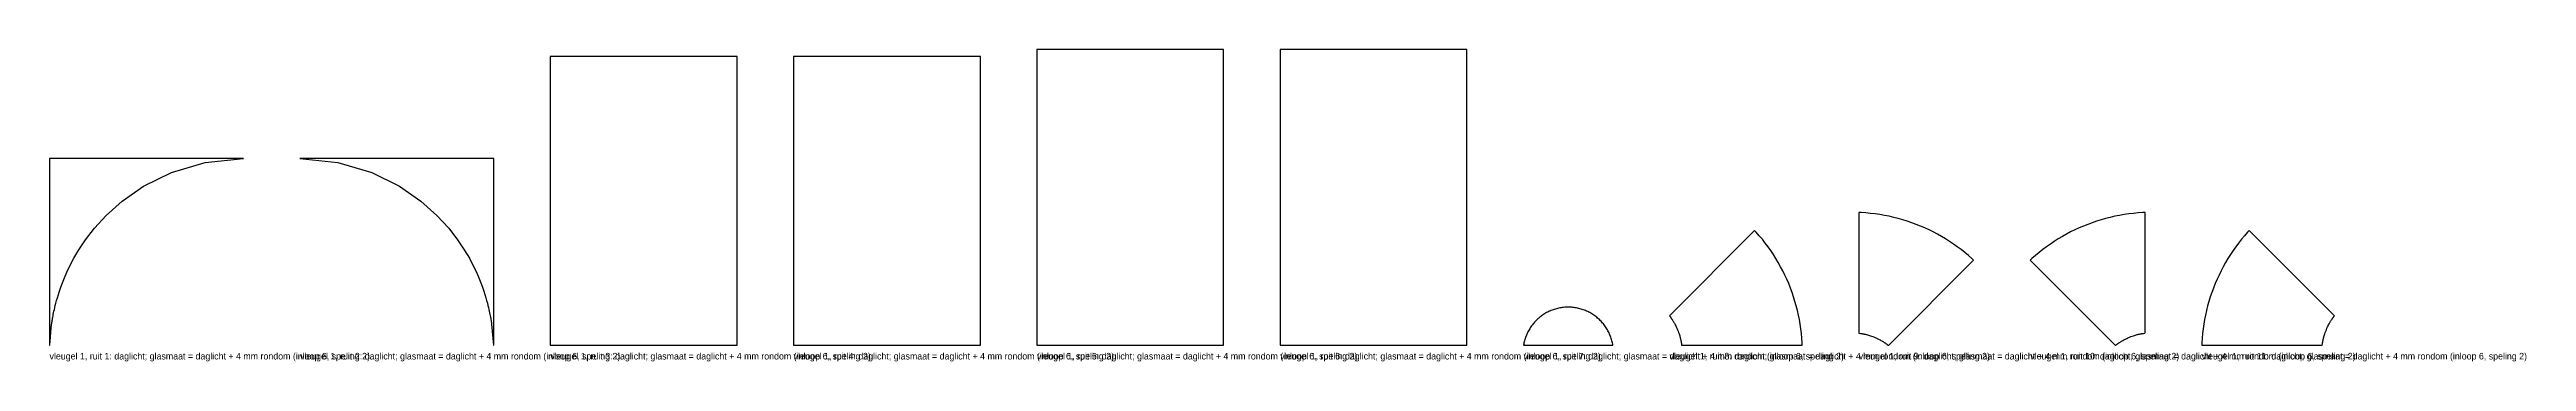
# Model space of a CAD drawing. Header units: millimetres. Extents: x 0 to 5253, y -34 to 627.
import ezdxf

# ---------------------------------------------------------------- set-up
doc = ezdxf.new("R2010")
doc.units = ezdxf.units.MM

msp = doc.modelspace()

# ---------------------------------------------------------------- linework, layer by layer
at = {"layer": 'DAGLICHT'}
for p, q in [((1458, 612.25), (1062, 612.25)), ((1062, 612.25), (1062, 0)), ((1458, 0), (1458, 612.25)), ((1974, 612.25), (1578, 612.25)), ((1578, 612.25), (1578, 0)), ((1974, 0), (1974, 612.25)), ((2490, 627.25), (2094, 627.25)), ((2094, 627.25), (2094, 0)), ((2490, 0), (2490, 627.25)), ((3006, 627.25), (2610, 627.25)), ((2610, 627.25), (2610, 0)), ((3006, 0), (3006, 627.25)), ((411, 396), (0, 396)), ((0, 396), (0, 0)), ((258.3584, 366.6039), (330.3963, 388.0187)), ((330.3963, 388.0187), (411, 396)), ((531, 396), (611.6037, 388.0187)), ((942, 396), (531, 396)), ((611.6037, 388.0187), (683.6416, 366.6039)), ((942, 0), (942, 396)), ((154.2503, 305.9371), (199.5422, 337.4296)), ((199.5422, 337.4296), (258.3584, 366.6039)), ((683.6416, 366.6039), (742.4578, 337.4296)), ((742.4578, 337.4296), (787.7497, 305.9371)), ((95.2611, 248.1158), (120.3791, 275.6209)), ((120.3791, 275.6209), (154.2503, 305.9371)), ((787.7497, 305.9371), (821.6209, 275.6209)), ((821.6209, 275.6209), (846.7389, 248.1158)), ((3841.8854, 281.3525), (3836.9454, 281.5466)), ((3836.9454, 281.5466), (3836.9454, 26.9467)), ((3851.8383, 280.7002), (3841.8854, 281.3525)), ((3861.7707, 279.7875), (3851.8383, 280.7002)), ((3871.6759, 278.6152), (3861.7707, 279.7875)), ((3881.5469, 277.1839), (3871.6759, 278.6152)), ((3891.3771, 275.4948), (3881.5469, 277.1839)), ((3901.1597, 273.5489), (3891.3771, 275.4948)), ((3910.8881, 271.3476), (3901.1597, 273.5489)), ((3920.5554, 268.8924), (3910.8881, 271.3476)), ((3930.1552, 266.185), (3920.5554, 268.8924)), ((3939.6809, 263.2272), (3930.1552, 266.185)), ((3949.1258, 260.0211), (3939.6809, 263.2272)), ((4341.3481, 263.2272), (4331.9032, 260.0211)), ((4350.8738, 266.185), (4341.3481, 263.2272)), ((4360.4735, 268.8924), (4350.8738, 266.185)), ((4370.1409, 271.3476), (4360.4735, 268.8924)), ((4379.8692, 273.5489), (4370.1409, 271.3476)), ((4389.6519, 275.4948), (4379.8692, 273.5489)), ((4399.4821, 277.1839), (4389.6519, 275.4948)), ((4409.3531, 278.6152), (4399.4821, 277.1839)), ((4419.2583, 279.7875), (4409.3531, 278.6152)), ((4429.1907, 280.7002), (4419.2583, 279.7875)), ((4439.1436, 281.3525), (4429.1907, 280.7002)), ((4444.0836, 281.5466), (4439.1436, 281.3525)), ((4444.0836, 26.9467), (4444.0836, 281.5466)), ((62.4727, 202.8296), (76.5555, 223.8889)), ((76.5555, 223.8889), (95.2611, 248.1158)), ((846.7389, 248.1158), (865.4445, 223.8889)), ((865.4445, 223.8889), (879.5273, 202.8296)), ((3616.0557, 243.5691), (3436.0264, 63.5398)), ((3619.4116, 239.9388), (3616.0557, 243.5691)), ((3625.9881, 232.4397), (3619.4116, 239.9388)), ((3632.366, 224.7711), (3625.9881, 232.4397)), ((3638.5411, 216.9381), (3632.366, 224.7711)), ((3644.5089, 208.9462), (3638.5411, 216.9381)), ((3958.4836, 256.5688), (3949.1258, 260.0211)), ((3967.7478, 252.8728), (3958.4836, 256.5688)), ((3976.912, 248.9355), (3967.7478, 252.8728)), ((3985.9701, 244.7597), (3976.912, 248.9355)), ((3994.9158, 240.3482), (3985.9701, 244.7597)), ((4003.7429, 235.704), (3994.9158, 240.3482)), ((4012.4454, 230.8304), (4003.7429, 235.704)), ((4021.0173, 225.7306), (4012.4454, 230.8304)), ((4029.4529, 220.4082), (4021.0173, 225.7306)), ((4037.7462, 214.8668), (4029.4529, 220.4082)), ((4045.8916, 209.1102), (4037.7462, 214.8668)), ((4243.2828, 214.8668), (4235.1374, 209.1102)), ((4251.5761, 220.4082), (4243.2828, 214.8668)), ((4260.0116, 225.7306), (4251.5761, 220.4082)), ((4268.5836, 230.8304), (4260.0116, 225.7306)), ((4277.2861, 235.704), (4268.5836, 230.8304)), ((4286.1132, 240.3482), (4277.2861, 235.704)), ((4295.0589, 244.7597), (4286.1132, 240.3482)), ((4304.1169, 248.9355), (4295.0589, 244.7597)), ((4313.2812, 252.8728), (4304.1169, 248.9355)), ((4322.5454, 256.5688), (4313.2812, 252.8728)), ((4331.9032, 260.0211), (4322.5454, 256.5688)), ((4642.4879, 216.9381), (4636.5201, 208.9462)), ((4648.6629, 224.7711), (4642.4879, 216.9381)), ((4655.0409, 232.4397), (4648.6629, 224.7711)), ((4661.6174, 239.9388), (4655.0409, 232.4397)), ((4664.9732, 243.5691), (4661.6174, 239.9388)), ((4845.0026, 63.5398), (4664.9732, 243.5691)), ((36.8394, 155.073), (43.3904, 168.8048)), ((43.3904, 168.8048), (51.7214, 184.5992)), ((51.7214, 184.5992), (62.4727, 202.8296)), ((879.5273, 202.8296), (890.2786, 184.5992)), ((890.2786, 184.5992), (898.6096, 168.8048)), ((898.6096, 168.8048), (905.1606, 155.073)), ((3650.2655, 200.8008), (3644.5089, 208.9462)), ((3655.8069, 192.5075), (3650.2655, 200.8008)), ((3661.1293, 184.072), (3655.8069, 192.5075)), ((3666.2291, 175.5), (3661.1293, 184.072)), ((3671.1028, 166.7975), (3666.2291, 175.5)), ((3675.7469, 157.9704), (3671.1028, 166.7975)), ((3680.1584, 149.0247), (3675.7469, 157.9704)), ((3900.4851, 0.6277), (4080.5145, 180.657)), ((4053.8835, 203.1423), (4045.8916, 209.1102)), ((4061.7164, 196.9673), (4053.8835, 203.1423)), ((4069.3851, 190.5894), (4061.7164, 196.9673)), ((4076.8841, 184.0129), (4069.3851, 190.5894)), ((4080.5145, 180.657), (4076.8841, 184.0129)), ((4204.1448, 184.0129), (4200.5145, 180.657)), ((4200.5145, 180.657), (4380.5438, 0.6277)), ((4211.6439, 190.5894), (4204.1448, 184.0129)), ((4219.3125, 196.9673), (4211.6439, 190.5894)), ((4227.1455, 203.1423), (4219.3125, 196.9673)), ((4235.1374, 209.1102), (4227.1455, 203.1423)), ((4605.2821, 157.9704), (4600.8706, 149.0247)), ((4609.9262, 166.7975), (4605.2821, 157.9704)), ((4614.7999, 175.5), (4609.9262, 166.7975)), ((4619.8996, 184.072), (4614.7999, 175.5)), ((4625.2221, 192.5075), (4619.8996, 184.072)), ((4630.7635, 200.8008), (4625.2221, 192.5075)), ((4636.5201, 208.9462), (4630.7635, 200.8008)), ((16.7008, 100.9704), (18.7087, 107.591)), ((18.7087, 107.591), (21.0912, 114.9696)), ((21.0912, 114.9696), (23.9441, 123.2343)), ((23.9441, 123.2343), (27.395, 132.5404)), ((27.395, 132.5404), (31.6154, 143.0769)), ((31.6154, 143.0769), (36.8394, 155.073)), ((905.1606, 155.073), (910.3846, 143.0769)), ((910.3846, 143.0769), (914.605, 132.5404)), ((914.605, 132.5404), (918.0559, 123.2343)), ((918.0559, 123.2343), (920.9088, 114.9696)), ((920.9088, 114.9696), (923.2913, 107.591)), ((923.2913, 107.591), (925.2992, 100.9704)), ((3684.3343, 139.9667), (3680.1584, 149.0247)), ((3688.2715, 130.8024), (3684.3343, 139.9667)), ((3691.9676, 121.5382), (3688.2715, 130.8024)), ((3695.4198, 112.1804), (3691.9676, 121.5382)), ((3698.626, 102.7355), (3695.4198, 112.1804)), ((4585.6091, 112.1804), (4582.403, 102.7355)), ((4589.0614, 121.5382), (4585.6091, 112.1804)), ((4592.7574, 130.8024), (4589.0614, 121.5382)), ((4596.6947, 139.9667), (4592.7574, 130.8024)), ((4600.8706, 149.0247), (4596.6947, 139.9667)), ((5.2439, 50.4445), (5.5921, 52.568)), ((5.5921, 52.568), (5.9759, 54.8317)), ((5.9759, 54.8317), (6.4003, 57.25)), ((6.4003, 57.25), (6.8711, 59.8387)), ((6.8711, 59.8387), (7.3954, 62.6163)), ((7.3954, 62.6163), (7.9813, 65.6037)), ((7.9813, 65.6037), (8.639, 68.8252)), ((8.639, 68.8252), (9.3805, 72.3086)), ((9.3805, 72.3086), (10.2204, 76.0863)), ((10.2204, 76.0863), (11.1766, 80.196)), ((11.1766, 80.196), (12.2714, 84.6821)), ((12.2714, 84.6821), (13.5324, 89.5967)), ((13.5324, 89.5967), (14.9941, 95.0016)), ((14.9941, 95.0016), (16.7008, 100.9704)), ((925.2992, 100.9704), (927.0059, 95.0016)), ((927.0059, 95.0016), (928.4676, 89.5967)), ((928.4676, 89.5967), (929.7286, 84.6821)), ((929.7286, 84.6821), (930.8234, 80.196)), ((930.8234, 80.196), (931.7796, 76.0863)), ((931.7796, 76.0863), (932.6195, 72.3086)), ((932.6195, 72.3086), (933.361, 68.8252)), ((933.361, 68.8252), (934.0187, 65.6037)), ((934.0187, 65.6037), (934.6046, 62.6163)), ((934.6046, 62.6163), (935.1289, 59.8387)), ((935.1289, 59.8387), (935.5997, 57.25)), ((935.5997, 57.25), (936.0241, 54.8317)), ((936.0241, 54.8317), (936.4079, 52.568)), ((936.4079, 52.568), (936.7561, 50.4445)), ((3152.902, 52.7974), (3151.1505, 50.9994)), ((3154.6999, 54.5489), (3152.902, 52.7974)), ((3156.5431, 56.2527), (3154.6999, 54.5489)), ((3158.4303, 57.9077), (3156.5431, 56.2527)), ((3160.3601, 59.5128), (3158.4303, 57.9077)), ((3162.3313, 61.0667), (3160.3601, 59.5128)), ((3164.3425, 62.5685), (3162.3313, 61.0667)), ((3166.3923, 64.0172), (3164.3425, 62.5685)), ((3168.4794, 65.4117), (3166.3923, 64.0172)), ((3170.6022, 66.7511), (3168.4794, 65.4117)), ((3172.7594, 68.0345), (3170.6022, 66.7511)), ((3174.9494, 69.261), (3172.7594, 68.0345)), ((3177.1708, 70.4297), (3174.9494, 69.261)), ((3179.422, 71.5399), (3177.1708, 70.4297)), ((3181.7015, 72.5907), (3179.422, 71.5399)), ((3184.0077, 73.5816), (3181.7015, 72.5907)), ((3186.3391, 74.5117), (3184.0077, 73.5816)), ((3188.694, 75.3805), (3186.3391, 74.5117)), ((3191.0708, 76.1873), (3188.694, 75.3805)), ((3193.468, 76.9316), (3191.0708, 76.1873)), ((3195.8838, 77.613), (3193.468, 76.9316)), ((3198.3166, 78.2308), (3195.8838, 77.613)), ((3200.7648, 78.7848), (3198.3166, 78.2308)), ((3203.2266, 79.2745), (3200.7648, 78.7848)), ((3205.7004, 79.6996), (3203.2266, 79.2745)), ((3208.1845, 80.0597), (3205.7004, 79.6996)), ((3210.6772, 80.3548), (3208.1845, 80.0597)), ((3213.1767, 80.5844), (3210.6772, 80.3548)), ((3215.6814, 80.7486), (3213.1767, 80.5844)), ((3218.1895, 80.8471), (3215.6814, 80.7486)), ((3220.6994, 80.88), (3218.1895, 80.8471)), ((3223.2092, 80.8471), (3220.6994, 80.88)), ((3225.7173, 80.7486), (3223.2092, 80.8471)), ((3228.222, 80.5844), (3225.7173, 80.7486)), ((3230.7216, 80.3548), (3228.222, 80.5844)), ((3233.2142, 80.0597), (3230.7216, 80.3548)), ((3235.6983, 79.6996), (3233.2142, 80.0597)), ((3238.1721, 79.2745), (3235.6983, 79.6996)), ((3240.6339, 78.7848), (3238.1721, 79.2745)), ((3243.0821, 78.2308), (3240.6339, 78.7848)), ((3245.5149, 77.613), (3243.0821, 78.2308)), ((3247.9308, 76.9316), (3245.5149, 77.613)), ((3250.3279, 76.1873), (3247.9308, 76.9316)), ((3252.7048, 75.3805), (3250.3279, 76.1873)), ((3255.0597, 74.5117), (3252.7048, 75.3805)), ((3257.3911, 73.5816), (3255.0597, 74.5117)), ((3259.6973, 72.5907), (3257.3911, 73.5816)), ((3261.9768, 71.5399), (3259.6973, 72.5907)), ((3264.228, 70.4297), (3261.9768, 71.5399)), ((3266.4494, 69.261), (3264.228, 70.4297)), ((3268.6394, 68.0345), (3266.4494, 69.261)), ((3270.7965, 66.7511), (3268.6394, 68.0345)), ((3272.9194, 65.4117), (3270.7965, 66.7511)), ((3275.0064, 64.0172), (3272.9194, 65.4117)), ((3277.0562, 62.5685), (3275.0064, 64.0172)), ((3279.0674, 61.0667), (3277.0562, 62.5685)), ((3281.0386, 59.5128), (3279.0674, 61.0667)), ((3282.9685, 57.9077), (3281.0386, 59.5128)), ((3284.8556, 56.2527), (3282.9685, 57.9077)), ((3286.6988, 54.5489), (3284.8556, 56.2527)), ((3288.4968, 52.7974), (3286.6988, 54.5489)), ((3290.2483, 50.9994), (3288.4968, 52.7974)), ((3436.0264, 63.5398), (3435.3988, 62.5883)), ((3435.3988, 62.5883), (3437.2758, 60.1286)), ((3437.2758, 60.1286), (3437.6011, 59.6892)), ((3437.6011, 59.6892), (3437.9441, 59.2216)), ((3437.9441, 59.2216), (3438.3063, 58.7229)), ((3438.3063, 58.7229), (3438.6893, 58.1899)), ((3438.6893, 58.1899), (3439.0948, 57.6192)), ((3439.0948, 57.6192), (3439.5247, 57.0065)), ((3439.5247, 57.0065), (3439.9814, 56.3473)), ((3439.9814, 56.3473), (3440.4671, 55.636)), ((3440.4671, 55.636), (3440.9848, 54.8664)), ((3440.9848, 54.8664), (3441.5372, 54.0312)), ((3441.5372, 54.0312), (3442.128, 53.1219)), ((3442.128, 53.1219), (3442.7608, 52.1283)), ((3701.5838, 93.2098), (3698.626, 102.7355)), ((3704.2912, 83.6101), (3701.5838, 93.2098)), ((3706.7464, 73.9427), (3704.2912, 83.6101)), ((3708.9477, 64.2144), (3706.7464, 73.9427)), ((3710.8936, 54.4317), (3708.9477, 64.2144)), ((3712.5827, 44.6015), (3710.8936, 54.4317)), ((4570.1354, 54.4317), (4568.4463, 44.6015)), ((4572.0813, 64.2144), (4570.1354, 54.4317)), ((4574.2826, 73.9427), (4572.0813, 64.2144)), ((4576.7378, 83.6101), (4574.2826, 73.9427)), ((4579.4452, 93.2098), (4576.7378, 83.6101)), ((4582.403, 102.7355), (4579.4452, 93.2098)), ((4838.2682, 52.1283), (4838.901, 53.1219)), ((4838.901, 53.1219), (4839.4918, 54.0312)), ((4839.4918, 54.0312), (4840.0442, 54.8664)), ((4840.0442, 54.8664), (4840.5618, 55.636)), ((4840.5618, 55.636), (4841.0476, 56.3473)), ((4841.0476, 56.3473), (4841.5042, 57.0065)), ((4841.5042, 57.0065), (4841.9342, 57.6192)), ((4841.9342, 57.6192), (4842.3397, 58.1899)), ((4842.3397, 58.1899), (4842.7227, 58.7229)), ((4842.7227, 58.7229), (4843.0848, 59.2216)), ((4843.0848, 59.2216), (4843.4279, 59.6892)), ((4843.4279, 59.6892), (4843.7532, 60.1286)), ((4843.7532, 60.1286), (4845.6302, 62.5883)), ((4845.6302, 62.5883), (4845.0026, 63.5398)), ((0, 0), (0.2775, 0.1001)), ((0.2775, 0.1001), (4.3734, 44.798)), ((4.3734, 44.798), (4.6379, 46.57)), ((4.6379, 46.57), (4.9271, 48.4489)), ((4.9271, 48.4489), (5.2439, 50.4445)), ((936.7561, 50.4445), (937.0729, 48.4489)), ((937.0729, 48.4489), (937.3621, 46.57)), ((937.3621, 46.57), (937.6266, 44.798)), ((937.6266, 44.798), (941.7225, 0.1001)), ((941.7225, 0.1001), (942, 0)), ((1062, 0), (1458, 0)), ((1578, 0), (1974, 0)), ((2094, 0), (2490, 0)), ((2610, 0), (3006, 0)), ((3126.4249, 2.4727), (3126, 0)), ((3126, 0), (3315.3988, 0)), ((3126.9146, 4.9346), (3126.4249, 2.4727)), ((3127.4685, 7.3827), (3126.9146, 4.9346)), ((3128.0864, 9.8156), (3127.4685, 7.3827)), ((3128.7677, 12.2314), (3128.0864, 9.8156)), ((3129.5121, 14.6285), (3128.7677, 12.2314)), ((3130.3189, 17.0054), (3129.5121, 14.6285)), ((3131.1877, 19.3603), (3130.3189, 17.0054)), ((3132.1178, 21.6917), (3131.1877, 19.3603)), ((3133.1086, 23.9979), (3132.1178, 21.6917)), ((3134.1595, 26.2774), (3133.1086, 23.9979)), ((3135.2697, 28.5286), (3134.1595, 26.2774)), ((3136.4384, 30.75), (3135.2697, 28.5286)), ((3137.6649, 32.94), (3136.4384, 30.75)), ((3138.9482, 35.0972), (3137.6649, 32.94)), ((3140.2876, 37.22), (3138.9482, 35.0972)), ((3141.6822, 39.307), (3140.2876, 37.22)), ((3143.1308, 41.3568), (3141.6822, 39.307)), ((3144.6327, 43.368), (3143.1308, 41.3568)), ((3146.1866, 45.3392), (3144.6327, 43.368)), ((3147.7917, 47.2691), (3146.1866, 45.3392)), ((3149.4466, 49.1562), (3147.7917, 47.2691)), ((3151.1505, 50.9994), (3149.4466, 49.1562)), ((3291.9521, 49.1562), (3290.2483, 50.9994)), ((3293.6071, 47.2691), (3291.9521, 49.1562)), ((3295.2121, 45.3392), (3293.6071, 47.2691)), ((3296.7661, 43.368), (3295.2121, 45.3392)), ((3298.2679, 41.3568), (3296.7661, 43.368)), ((3299.7166, 39.307), (3298.2679, 41.3568)), ((3301.1111, 37.22), (3299.7166, 39.307)), ((3302.4505, 35.0972), (3301.1111, 37.22)), ((3303.7339, 32.94), (3302.4505, 35.0972)), ((3304.9604, 30.75), (3303.7339, 32.94)), ((3306.1291, 28.5286), (3304.9604, 30.75)), ((3307.2393, 26.2774), (3306.1291, 28.5286)), ((3308.2901, 23.9979), (3307.2393, 26.2774)), ((3309.2809, 21.6917), (3308.2901, 23.9979)), ((3310.2111, 19.3603), (3309.2809, 21.6917)), ((3311.0798, 17.0054), (3310.2111, 19.3603)), ((3311.8867, 14.6285), (3311.0798, 17.0054)), ((3312.631, 12.2314), (3311.8867, 14.6285)), ((3313.3123, 9.8156), (3312.631, 12.2314)), ((3313.9302, 7.3827), (3313.3123, 9.8156)), ((3314.4842, 4.9346), (3313.9302, 7.3827)), ((3314.9739, 2.4727), (3314.4842, 4.9346)), ((3315.3988, 0), (3314.9739, 2.4727)), ((3442.7608, 52.1283), (3443.44, 51.0387)), ((3443.44, 51.0387), (3444.1702, 49.8388)), ((3444.1702, 49.8388), (3444.9567, 48.5116)), ((3444.9567, 48.5116), (3445.8053, 47.0366)), ((3445.8053, 47.0366), (3446.7224, 45.3888)), ((3446.7224, 45.3888), (3447.7147, 43.5372)), ((3447.7147, 43.5372), (3448.7894, 41.444)), ((3448.7894, 41.444), (3449.9534, 39.0615)), ((3449.9534, 39.0615), (3451.2127, 36.3297)), ((3451.2127, 36.3297), (3452.5714, 33.1722)), ((3452.5714, 33.1722), (3453.8434, 29.9787)), ((3453.8434, 29.9787), (3454.8846, 27.1566)), ((3454.8846, 27.1566), (3455.7462, 24.6488)), ((3455.7462, 24.6488), (3456.4664, 22.4088)), ((3456.4664, 22.4088), (3457.0739, 20.3979)), ((3457.0739, 20.3979), (3457.5907, 18.5842)), ((3457.5907, 18.5842), (3458.0336, 16.9411)), ((3458.0336, 16.9411), (3458.4159, 15.4465)), ((3458.4159, 15.4465), (3458.748, 14.0818)), ((3458.748, 14.0818), (3459.0383, 12.831)), ((3459.0383, 12.831), (3459.2933, 11.681)), ((3459.2933, 11.681), (3459.5186, 10.6203)), ((3459.5186, 10.6203), (3459.7185, 9.6391)), ((3459.7185, 9.6391), (3459.8967, 8.7289)), ((3459.8967, 8.7289), (3460.0562, 7.8824)), ((3460.0562, 7.8824), (3460.1994, 7.0934)), ((3460.1994, 7.0934), (3460.3286, 6.3561)), ((3460.3286, 6.3561), (3460.4455, 5.6658)), ((3460.4455, 5.6658), (3460.5515, 5.0182)), ((3460.5515, 5.0182), (3460.6481, 4.4095)), ((3460.6481, 4.4095), (3460.7362, 3.8362)), ((3460.7362, 3.8362), (3460.8168, 3.2955)), ((3460.8168, 3.2955), (3461.2288, 0.229)), ((3461.2288, 0.229), (3462.3454, 0)), ((3462.3454, 0), (3716.9454, 0)), ((3714.0139, 34.7305), (3712.5827, 44.6015)), ((3715.1863, 24.8253), (3714.0139, 34.7305)), ((3716.0989, 14.8929), (3715.1863, 24.8253)), ((3716.7513, 4.94), (3716.0989, 14.8929)), ((3716.9454, 0), (3716.7513, 4.94)), ((3836.9454, 26.9467), (3837.1743, 25.8301)), ((3837.1743, 25.8301), (3840.2409, 25.418)), ((3840.2409, 25.418), (3840.7816, 25.3374)), ((3840.7816, 25.3374), (3841.3548, 25.2493)), ((3841.3548, 25.2493), (3841.9636, 25.1528)), ((3841.9636, 25.1528), (3842.6112, 25.0467)), ((3842.6112, 25.0467), (3843.3015, 24.9299)), ((3843.3015, 24.9299), (3844.0388, 24.8007)), ((3844.0388, 24.8007), (3844.8278, 24.6574)), ((3844.8278, 24.6574), (3845.6743, 24.498)), ((3845.6743, 24.498), (3846.5845, 24.3198)), ((3846.5845, 24.3198), (3847.5657, 24.1199)), ((3847.5657, 24.1199), (3848.6264, 23.8946)), ((3848.6264, 23.8946), (3849.7764, 23.6395)), ((3849.7764, 23.6395), (3851.0271, 23.3493)), ((3851.0271, 23.3493), (3852.3919, 23.0172)), ((3852.3919, 23.0172), (3853.8865, 22.6348)), ((3853.8865, 22.6348), (3855.5296, 22.1919)), ((3855.5296, 22.1919), (3857.3433, 21.6752)), ((3857.3433, 21.6752), (3859.3542, 21.0677)), ((3859.3542, 21.0677), (3861.5942, 20.3475)), ((3861.5942, 20.3475), (3864.1019, 19.4858)), ((3864.1019, 19.4858), (3866.9241, 18.4446)), ((3866.9241, 18.4446), (3870.1176, 17.1726)), ((3870.1176, 17.1726), (3873.2751, 15.8139)), ((3873.2751, 15.8139), (3876.0069, 14.5546)), ((3876.0069, 14.5546), (3878.3894, 13.3907)), ((3878.3894, 13.3907), (3880.4826, 12.316)), ((3880.4826, 12.316), (3882.3341, 11.3236)), ((3882.3341, 11.3236), (3883.982, 10.4066)), ((3883.982, 10.4066), (3885.457, 9.5579)), ((3885.457, 9.5579), (3886.7842, 8.7714)), ((3886.7842, 8.7714), (3887.9841, 8.0412)), ((3887.9841, 8.0412), (3889.0737, 7.3621)), ((3889.0737, 7.3621), (3890.0672, 6.7292)), ((3890.0672, 6.7292), (3890.9766, 6.1385)), ((3890.9766, 6.1385), (3891.8118, 5.586)), ((3891.8118, 5.586), (3892.5814, 5.0684)), ((3892.5814, 5.0684), (3893.2927, 4.5826)), ((3893.2927, 4.5826), (3893.9519, 4.126)), ((3893.9519, 4.126), (3894.5646, 3.696)), ((3894.5646, 3.696), (3895.1353, 3.2905)), ((3895.1353, 3.2905), (3895.6683, 2.9076)), ((3895.6683, 2.9076), (3896.167, 2.5454)), ((3896.167, 2.5454), (3896.6346, 2.2023)), ((3896.6346, 2.2023), (3897.0739, 1.877)), ((3897.0739, 1.877), (3899.5337, 0)), ((3899.5337, 0), (3900.4851, 0.6277)), ((4380.5438, 0.6277), (4381.4953, 0)), ((4381.4953, 0), (4383.955, 1.877)), ((4383.955, 1.877), (4384.3944, 2.2023)), ((4384.3944, 2.2023), (4384.862, 2.5454)), ((4384.862, 2.5454), (4385.3607, 2.9076)), ((4385.3607, 2.9076), (4385.8937, 3.2905)), ((4385.8937, 3.2905), (4386.4644, 3.696)), ((4386.4644, 3.696), (4387.0771, 4.126)), ((4387.0771, 4.126), (4387.7363, 4.5826)), ((4387.7363, 4.5826), (4388.4476, 5.0684)), ((4388.4476, 5.0684), (4389.2172, 5.586)), ((4389.2172, 5.586), (4390.0524, 6.1385)), ((4390.0524, 6.1385), (4390.9617, 6.7292)), ((4390.9617, 6.7292), (4391.9553, 7.3621)), ((4391.9553, 7.3621), (4393.0449, 8.0412)), ((4393.0449, 8.0412), (4394.2448, 8.7714)), ((4394.2448, 8.7714), (4395.572, 9.5579)), ((4395.572, 9.5579), (4397.047, 10.4066)), ((4397.047, 10.4066), (4398.6949, 11.3236)), ((4398.6949, 11.3236), (4400.5464, 12.316)), ((4400.5464, 12.316), (4402.6396, 13.3907)), ((4402.6396, 13.3907), (4405.0221, 14.5546)), ((4405.0221, 14.5546), (4407.7539, 15.8139)), ((4407.7539, 15.8139), (4410.9114, 17.1726)), ((4410.9114, 17.1726), (4414.1049, 18.4446)), ((4414.1049, 18.4446), (4416.927, 19.4858)), ((4416.927, 19.4858), (4419.4348, 20.3475)), ((4419.4348, 20.3475), (4421.6748, 21.0677)), ((4421.6748, 21.0677), (4423.6857, 21.6752)), ((4423.6857, 21.6752), (4425.4994, 22.1919)), ((4425.4994, 22.1919), (4427.1425, 22.6348)), ((4427.1425, 22.6348), (4428.6371, 23.0172)), ((4428.6371, 23.0172), (4430.0018, 23.3493)), ((4430.0018, 23.3493), (4431.2526, 23.6395)), ((4431.2526, 23.6395), (4432.4026, 23.8946)), ((4432.4026, 23.8946), (4433.4633, 24.1199)), ((4433.4633, 24.1199), (4434.4445, 24.3198)), ((4434.4445, 24.3198), (4435.3547, 24.498)), ((4435.3547, 24.498), (4436.2012, 24.6574)), ((4436.2012, 24.6574), (4436.9902, 24.8007)), ((4436.9902, 24.8007), (4437.7275, 24.9299)), ((4437.7275, 24.9299), (4438.4178, 25.0467)), ((4438.4178, 25.0467), (4439.0654, 25.1528)), ((4439.0654, 25.1528), (4439.6741, 25.2493)), ((4439.6741, 25.2493), (4440.2474, 25.3374)), ((4440.2474, 25.3374), (4440.7881, 25.418)), ((4440.7881, 25.418), (4443.8546, 25.8301)), ((4443.8546, 25.8301), (4444.0836, 26.9467)), ((4564.2777, 4.94), (4564.0836, 0)), ((4564.0836, 0), (4818.6835, 0)), ((4564.93, 14.8929), (4564.2777, 4.94)), ((4565.8427, 24.8253), (4564.93, 14.8929)), ((4567.0151, 34.7305), (4565.8427, 24.8253)), ((4568.4463, 44.6015), (4567.0151, 34.7305)), ((4818.6835, 0), (4819.8001, 0.229)), ((4819.8001, 0.229), (4820.2122, 3.2955)), ((4820.2122, 3.2955), (4820.2928, 3.8362)), ((4820.2928, 3.8362), (4820.3809, 4.4095)), ((4820.3809, 4.4095), (4820.4775, 5.0182)), ((4820.4775, 5.0182), (4820.5835, 5.6658)), ((4820.5835, 5.6658), (4820.7004, 6.3561)), ((4820.7004, 6.3561), (4820.8295, 7.0934)), ((4820.8295, 7.0934), (4820.9728, 7.8824)), ((4820.9728, 7.8824), (4821.1323, 8.7289)), ((4821.1323, 8.7289), (4821.3105, 9.6391)), ((4821.3105, 9.6391), (4821.5104, 10.6203)), ((4821.5104, 10.6203), (4821.7356, 11.681)), ((4821.7356, 11.681), (4821.9907, 12.831)), ((4821.9907, 12.831), (4822.281, 14.0818)), ((4822.281, 14.0818), (4822.6131, 15.4465)), ((4822.6131, 15.4465), (4822.9954, 16.9411)), ((4822.9954, 16.9411), (4823.4383, 18.5842)), ((4823.4383, 18.5842), (4823.955, 20.3979)), ((4823.955, 20.3979), (4824.5626, 22.4088)), ((4824.5626, 22.4088), (4825.2828, 24.6488)), ((4825.2828, 24.6488), (4826.1444, 27.1566)), ((4826.1444, 27.1566), (4827.1856, 29.9787)), ((4827.1856, 29.9787), (4828.4576, 33.1722)), ((4828.4576, 33.1722), (4829.8163, 36.3297)), ((4829.8163, 36.3297), (4831.0756, 39.0615)), ((4831.0756, 39.0615), (4832.2396, 41.444)), ((4832.2396, 41.444), (4833.3142, 43.5372)), ((4833.3142, 43.5372), (4834.3066, 45.3888)), ((4834.3066, 45.3888), (4835.2237, 47.0366)), ((4835.2237, 47.0366), (4836.0723, 48.5116)), ((4836.0723, 48.5116), (4836.8588, 49.8388)), ((4836.8588, 49.8388), (4837.589, 51.0387)), ((4837.589, 51.0387), (4838.2682, 52.1283))]:
    msp.add_line(p, q, dxfattribs=at)

# ---------------------------------------------------------------- texts
at = {"layer": 'TEKST'}
for s, p in [('vleugel 1, ruit 1: daglicht; glasmaat = daglicht + 4 mm rondom (inloop 6, speling 2)', (0, -30)), ('vleugel 1, ruit 2: daglicht; glasmaat = daglicht + 4 mm rondom (inloop 6, speling 2)', (531, -30)), ('vleugel 1, ruit 3: daglicht; glasmaat = daglicht + 4 mm rondom (inloop 6, speling 2)', (1062, -30)), ('vleugel 1, ruit 4: daglicht; glasmaat = daglicht + 4 mm rondom (inloop 6, speling 2)', (1578, -30)), ('vleugel 1, ruit 5: daglicht; glasmaat = daglicht + 4 mm rondom (inloop 6, speling 2)', (2094, -30)), ('vleugel 1, ruit 6: daglicht; glasmaat = daglicht + 4 mm rondom (inloop 6, speling 2)', (2610, -30)), ('vleugel 1, ruit 7: daglicht; glasmaat = daglicht + 4 mm rondom (inloop 6, speling 2)', (3126, -30)), ('vleugel 1, ruit 8: daglicht; glasmaat = daglicht + 4 mm rondom (inloop 6, speling 2)', (3435.3988, -30)), ('vleugel 1, ruit 9: daglicht; glasmaat = daglicht + 4 mm rondom (inloop 6, speling 2)', (3836.9454, -30)), ('vleugel 1, ruit 10: daglicht; glasmaat = daglicht + 4 mm rondom (inloop 6, speling 2)', (4200.5145, -30)), ('vleugel 1, ruit 11: daglicht; glasmaat = daglicht + 4 mm rondom (inloop 6, speling 2)', (4564.0836, -30))]:
    msp.add_text(s, height=14, dxfattribs=at).set_placement(p)

doc.saveas('drawing.dxf')
